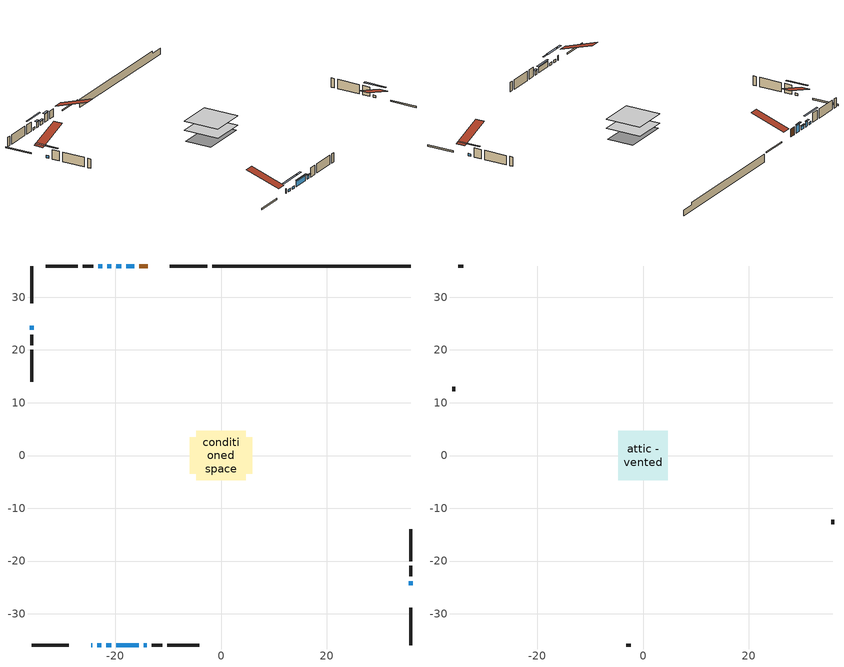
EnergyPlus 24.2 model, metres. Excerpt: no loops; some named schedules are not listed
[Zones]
conditioned space
 floor adiabatic (AdiabaticFloorConstruction): -4.67,-4.67 -4.67,4.67 4.67,4.67 4.67,-4.67 z0.82
 floor foundation (Slab1 construction): -5.93,-3.46 -5.93,3.46 5.93,3.46 5.93,-3.46 z-1.31
 wall outside (RimJoist1 construction): -2.62,35.9 -9.67,35.9 / -35.9,-35.9 -28.85,-35.9 / -35.9,35.9 -35.9,28.85 / 35.9,-35.9 35.9,-28.85 z0.82:1.12
 wall outside (AdiabaticWallConstruction 1): -13.92,35.9 -15.48,35.9 z0.82:2.85
 wall outside (AdiabaticWallConstruction): -24.6,-35.9 -24.39,-35.9 z0.82:2.04; -23.47,-35.9 -22.7,-35.9 / -21.77,-35.9 -20.76,-35.9 / -35.9,24.6 -35.9,23.83 / 35.9,-24.6 35.9,-23.83 / -22.5,35.9 -23.26,35.9 z0.82:1.43; -16.41,35.9 -17.93,35.9 z0.82:2.95; -18.86,35.9 -19.88,35.9 z0.82:1.74; -20.81,35.9 -21.57,35.9 z0.82:2.24; -19.83,-35.9 -15.56,-35.9 z0.82:2.34; -14.63,-35.9 -14.02,-35.9 z0.82:1.84
 wall outside (Wall1 construction): -24.19,35.9 -26.17,35.9 / -13.09,-35.9 -11.11,-35.9 / -35.9,22.91 -35.9,20.93 / 35.9,-22.91 35.9,-20.93 z0.82:3.26
 wall outside (Wall2 construction): -27.1,35.9 -33.16,35.9 / -10.18,-35.9 -4.12,-35.9 / -35.9,20 -35.9,13.94 / 35.9,-20 35.9,-13.94 z0.82:3.26
 wall foundation (FoundationWall1 construction): -1.69,35.9,-1.31 -1.69,35.9,0.82 32.14,35.9,0.82 32.14,35.9,0.16 35.9,35.9,0.16 35.9,35.9,-1.31
 window (WindowConstruction 5): -24.6,-35.9 -24.39,-35.9 z0.82:2.04
 window (WindowConstruction 8): -23.46,-35.9 -22.7,-35.9 z0.82:1.43
 window (WindowConstruction 9): -21.77,-35.9 -20.76,-35.9 z0.82:1.43
 window (WindowConstruction 10): -35.9,24.6 -35.9,23.84 z0.82:1.43
 window (WindowConstruction): -16.41,35.9 -17.93,35.9 z0.82:2.95
 window (WindowConstruction 1): -18.86,35.9 -19.88,35.9 z0.82:1.73
 window (WindowConstruction 2): -20.81,35.9 -21.57,35.9 z0.82:2.24
 window (WindowConstruction 3): -19.83,-35.9 -15.56,-35.9 z0.82:2.34
 window (WindowConstruction 4): -14.63,-35.9 -14.02,-35.9 z0.82:1.83
 window (WindowConstruction 6): 35.9,-24.6 35.9,-23.84 z0.82:1.43
 window (WindowConstruction 7): -22.5,35.9 -23.26,35.9 z0.82:1.43
 door (Door): -13.92,35.9 -15.48,35.9 z0.82:2.85
 ceiling adiabatic (AdiabaticFloorConstruction): 4.67,-4.67 4.67,4.67 -4.67,4.67 -4.67,-4.67 z0.82
attic - vented
 floor to conditioned space (Floor1 construction Reversed): -4.67,-4.67 -4.67,4.67 4.67,4.67 4.67,-4.67 z3.26
 wall outside (Wall3 construction): -34.09,35.9 -34.97,35.9 / -3.19,-35.9 -2.31,-35.9 / -35.9,13.01 -35.9,12.13 / 35.9,-13.01 35.9,-12.13 z0.82:3.26
 roof outside (Roof1 construction): -12.99,35.9,3.26 -12.99,26.81,6.29 -10.6,26.81,6.29 -10.6,35.9,3.26; -25.53,-35.9,3.26 -25.53,-26.81,6.29 -27.92,-26.81,6.29 -27.92,-35.9,3.26; -35.9,25.53,3.26 -26.81,25.53,6.29 -26.81,27.92,6.29 -35.9,27.92,3.26; 35.9,-25.53,3.26 26.81,-25.53,6.29 26.81,-27.92,6.29 35.9,-27.92,3.26
shading: -20.06,-35.9 -26.1,-35.9 -26.1,-36.31 -20.06,-36.31 z4.07; -18.12,-35.9 -24.41,-35.9 -24.41,-36.31 -18.12,-36.31 z4.07; -35.9,21.2 -35.9,27.24 -36.31,27.24 -36.31,21.2 z4.07; -18.13,35.9 -16.21,35.9 -16.21,36.31 -18.13,36.31 z3.15; -20.08,35.9 -18.66,35.9 -18.66,36.31 -20.08,36.31 z1.94; -21.77,35.9 -20.61,35.9 -20.61,36.31 -21.77,36.31 z2.44; -15.36,-35.9 -20.03,-35.9 -20.03,-36.31 -15.36,-36.31 z2.55; -13.82,-35.9 -14.83,-35.9 -14.83,-36.31 -13.82,-36.31 z2.04; 35.9,-21.2 35.9,-27.24 36.31,-27.24 36.31,-21.2 z4.07; -25.9,35.9 -19.86,35.9 -19.86,36.31 -25.9,36.31 z4.07
[Building]
Building 1: Terrain=Suburbs
[Site:Location]
Toronto City Centre_ON: Latitude {deg}=43.63; Longitude {deg}=-79.39; Time Zone {hr}=-5; Elevation {m}=77; Keep Site Location Information=Yes
[Site:GroundTemperature:Shallow]
5.01852, 3.26908, 3.12898, 3.95918, 7.29196, 10.6092, 13.4851, 15.3069, 15.4617, 13.9799, 11.1774, 7.9619
[Site:WaterMainsTemperature]
Calculation Method=Schedule; Temperature Schedule=mains temperature schedule
[Material] Roughness=Rough; Thermal Absorptance=0.9
Name | Thickness {m} | Conductivity {W/m-K} | Density {kg/m3} | Specific Heat {J/kg-K} | Solar Absorptance | Visible Absorptance
asphalt or fiberglass shingles | 0.00635 | 0.162714 | 1121.4 | 1465.45 | 0.95 | 0.95
ceiling loosefill ins | 0.0846667 | 0.0480833 | 16.02 | 1046.75 | 0.7 | 0.7
ceiling stud and cavity | 0.1397 | 0.154955 | 65.682 | 1177.47 | 0.7 | 0.7
concrete 4.0 in. | 0.1016 | 1.803125 | 2242.8 | 837.4 | 0.7 | 0.7
concrete 8.0 in. | 0.2032 | 1.803125 | 2242.8 | 837.4 | 0.7 | 0.7
door material | 0.04445 | 0.327969 | 512.64 | 1214.23 | 0.7 | 0.7
floor covering | 0.0127 | 0.0433444 | 54.468 | 1339.84 | 0.6 | 0.6
floor rigid ins; wall rigid ins | 0.512978 | 0.029427 | 32.04 | 1214.23 | 0.7 | 0.7
floor stud and cavity | 0.1397 | 1.75129 | 37.0049 | 1207.88 | 0.7 | 0.7
furniture material conditioned space 1 | 0.1524 | 0.115458 | 640.8 | 1214.23 | 0.6 | 0.6
gypsum board | 0.0127 | 0.160291 | 801 | 837.4 | 0.6 | 0.6
osb sheathing 0.5 in. | 0.0127 | 0.115458 | 512.64 | 1214.23 | 0.7 | 0.7
osb sheathing 0.75 in. | 0.01905 | 0.115458 | 512.64 | 1214.23 | 0.7 | 0.7
rim joist stud and cavity | 0.0508 | 0.648972 | 50.32683 | 1063.81 | 0.6 | 0.6
wall stud and cavity | 0.1397 | 0.135854 | 139.0536 | 1170.24 | 0.7 | 0.7
wall stud and cavity 1 | 0.1397 | 0.0992973 | 139.0536 | 1170.24 | 0.7 | 0.7
wall stud and cavity 2 | 0.0889 | 6.9971 | 50.32683 | 1063.81 | 0.6 | 0.6
wall stud and cavity 3 | 0.0889 | 0.380278 | 52.3479 | 1209.89 | 0.7 | 0.7
wall stud and cavity 4 | 0.0889 | 0.391764 | 83.0341 | 1211.67 | 0.7 | 0.7
wood siding | 0.0254 | 0.102417 | 544.68 | 1172.36 | 0.84 | 0.84
wood siding 1 | 0.00254 | 0.102417 | 544.68 | 1172.36 | 0.84 | 0.84
wood siding 2; wood siding 3; wood siding 4 | 0.0254 | 0.102417 | 544.68 | 1172.36 | 0.7 | 0.7
[WindowMaterial:SimpleGlazingSystem]
Name | U-Factor {W/m2-K} | Solar Heat Gain Coefficient
WindowMaterial | 3.40566 | 0.72
WindowMaterial 1 | 3.886591 | 0.68
WindowMaterial 2 | 3.86047 | 0.68
WindowMaterial 3 | 4.158 | 0.66
WindowMaterial 4 | 6.93965 | 0.69
WindowMaterial 5 | 4.30847 | 0.65
[Construction]
AdiabaticFloorConstruction: floor stud and cavity, floor rigid ins, osb sheathing 0.75 in., floor covering
AdiabaticWallConstruction: wood siding 3, wall rigid ins, wall stud and cavity 3, gypsum board
AdiabaticWallConstruction 1: wood siding 4, wall rigid ins, wall stud and cavity 3, gypsum board
Door: door material
Floor1 construction Reversed: gypsum board, ceiling stud and cavity, ceiling loosefill ins
FoundationWall1 construction: concrete 8.0 in.
furniture construction conditioned space 1: furniture material conditioned space 1
PartitionWallConstruction: gypsum board, wall stud and cavity 4, gypsum board
RimJoist1 construction: wood siding 2, rim joist stud and cavity
Roof1 construction: asphalt or fiberglass shingles
Slab1 construction: concrete 4.0 in.
Wall1 construction: wood siding, osb sheathing 0.5 in., wall stud and cavity, gypsum board
Wall2 construction: wood siding, osb sheathing 0.5 in., wall stud and cavity 1, gypsum board
Wall3 construction: wood siding 1, wall stud and cavity 2
WindowConstruction; WindowConstruction 3: WindowMaterial
WindowConstruction 1: WindowMaterial 1
WindowConstruction 10; WindowConstruction 6; WindowConstruction 7; WindowConstruction 8: WindowMaterial 5
WindowConstruction 2: WindowMaterial 2
WindowConstruction 4; WindowConstruction 9: WindowMaterial 3
WindowConstruction 5: WindowMaterial 4
[Zone] Multiplier=1; Part of Total Floor Area=Yes
Name | Volume {m3}
attic - vented | 42.8205
conditioned space | 406.7
[Space]
Name | Zone | Volume {m3}
attic - vented 1 | attic - vented | 42.8205
conditioned space 1 | conditioned space | 406.7
[ZoneInfiltration:EffectiveLeakageArea]
infil attic - vented 1: Zone or Space=attic - vented 1; Schedule=Always On Discrete; Effective Air Leakage Area {cm2}=3666.11; Stack Coefficient=0.000380229; Wind Coefficient=1.31748e-05
[ZoneMixing]
whole house fan mix: Zone or Space=attic - vented; Schedule=Always On Continuous; Design Flow Rate Calculation Method=Flow/Zone; Design Flow Rate {m3/s}=0; Source Zone or Space=conditioned space
[SurfaceProperty:ExposedFoundationPerimeter]
Slab1: Exposed Perimeter Calculation Method=TotalExposedPerimeter; Total Exposed Perimeter {m}=37.593
[InternalMass] Zone or ZoneList=conditioned space; Space or SpaceList=conditioned space 1
Name | Construction | Surface Area {m2}
furniture mass conditioned space 1 | furniture construction conditioned space 1 | 67.7321
partition wall mass | PartitionWallConstruction | 169.33
[Lights]
interior lighting: Zone or ZoneList or Space or SpaceList=conditioned space 1; Schedule=interior lighting schedule; Design Level Calculation Method=LightingLevel; Lighting Level {W}=343.2; Return Air Fraction=0; Fraction Radiant=0.6; Fraction Visible=0.2; Fraction Replaceable=1
[People]
occupants: Zone or ZoneList or Space or SpaceList=conditioned space 1; Number of People Schedule=occupants schedule; Number of People Calculation Method=People; Number of People=3; Fraction Radiant=0.314171; Sensible Heat Fraction=0.56303; Activity Level Schedule=occupants activity schedule; Carbon Dioxide Generation Rate {m3/s-W}=0; Enable ASHRAE 55 Comfort Warnings=No; Mean Radiant Temperature Calculation Type=EnclosureAveraged
[ElectricEquipment] Zone or ZoneList or Space or SpaceList=conditioned space 1; Design Level Calculation Method=EquipmentLevel
Name | Schedule | Design Level {W} | Fraction Latent | Fraction Radiant | Fraction Lost
clothes dryer | clothes dryer schedule | 140.772 | 0.015 | 0.081 | 0.85
clothes washer | clothes washer schedule | 32.1985 | 0.03 | 0.162 | 0.7
cooking range | cooking range schedule | 215.147 | 0.08 | 0.432 | 0.2
dishwasher | dishwasher schedule | 66.8632 | 0.3 | 0.18 | 0.4
fridge | fridge schedule | 72.9452 | 0 | 0.6 | 0
mech vent house fan | mech vent house fan schedule | 0 | 0 | 0 | 1
mech vent house fan cfis | mech vent house fan cfis schedule | 0 | 0 | 0 | 0
misc plug loads | misc plug loads schedule | 494.7 | 0.045 | 0.513 | 0.1
whole house fan | Always On Discrete | 0 | 0 | 0 | 1
[OtherEquipment] Zone or ZoneList or Space or SpaceList=conditioned space 1; Design Level Calculation Method=EquipmentLevel
Name | Fuel Type | Schedule | Design Level {W} | Fraction Latent | Fraction Radiant | Fraction Lost
clothes dryer 1 | Electricity | clothes dryer schedule | 0 | 0.015 | 0.081 | 0.85
cooking range 1 | Electricity | cooking range schedule | 0 | 0.08 | 0.432 | 0.2
general water use latent | None | general water use schedule | 62.594 | 1 | 0 | 0
general water use sensible | None | general water use schedule | -61.6891 | 0 | 0.6 | 0
mech vent house fan latent load | None | Always On Discrete | 0 | 1 | 0 | 0
mech vent house fan sensible load | None | Always On Discrete | 0 | 0 | 0 | 0
water heater energy adjustment1 | NaturalGas | Always On Discrete | 0.01 | 0 | 0 | 1
[ZoneInfiltration:DesignFlowRate] Zone or ZoneList or Space or SpaceList=conditioned space 1; Schedule=Always On Discrete; Design Flow Rate Calculation Method=Flow/Zone; Design Flow Rate {m3/s}=0
infil flow; natural vent flow; whole house fan flow
[AvailabilityManager:Scheduled]
central ac and furnace airloop Availability Manager: Schedule=Always On Discrete
[Foundation:Kiva]
Foundation Kiva 1: Initial Indoor Air Temperature {C}=18; Wall Height Above Grade {m}=0.820003; Wall Depth Below Slab {m}=0.2032
[Foundation:Kiva:Settings]
Soil Conductivity {W/m-K}=0.849921; Soil Density {kg/m3}=1842.3; Soil Specific Heat {J/kg-K}=418.7; Ground Solar Absorptivity=0.9; Ground Thermal Absorptivity=0.9; Ground Surface Roughness {m}=0.03; Far-Field Width {m}=40; Deep-Ground Boundary Condition=ZeroFlux; Deep-Ground Depth {m}=40; Minimum Cell Dimension {m}=0.2; Maximum Cell Growth Coefficient=3; Simulation Timestep=Timestep
[Exterior:Lights]
exterior lighting: Schedule=exterior lighting schedule; Design Level {W}=75.6
[EnergyManagementSystem:GlobalVariable]
central_ac_and_furnace_airloop_Fan_RTF
infil_program_Qfan
infil_program_Qinf
natural_vent_program_Qnv
natural_vent_program_Qwhf
[EnergyManagementSystem:Sensor]
Name | Output:Variable or Output:Meter Index Key | Output:Variable or Output:Meter
airflow_gain | infil flow | Infiltration Sensible Heat Gain Energy
airflow_gain_1 | natural vent flow | Infiltration Sensible Heat Gain Energy
airflow_gain_2 | whole house fan flow | Infiltration Sensible Heat Gain Energy
airflow_loss | infil flow | Infiltration Sensible Heat Loss Energy
airflow_loss_1 | natural vent flow | Infiltration Sensible Heat Loss Energy
airflow_loss_2 | whole house fan flow | Infiltration Sensible Heat Loss Energy
clg_load_cond |  | Cooling:EnergyTransfer:Zone:CONDITIONED SPACE
clg_sp_s; clg_sp_s_1 | cooling setpoint | Schedule Value
clothes_dryer_exhaust_0_sch_s | clothes dryer exhaust 0 schedule | Schedule Value
cool_season | cooling season schedule | Schedule Value
htg_load_cond |  | Heating:EnergyTransfer:Zone:CONDITIONED SPACE
htg_sp_s; htg_sp_s_1 | heating setpoint | Schedule Value
ig_ee_conv | clothes dryer | Electric Equipment Convective Heating Energy
ig_ee_conv_2 | cooking range | Electric Equipment Convective Heating Energy
ig_ee_conv_4 | fridge | Electric Equipment Convective Heating Energy
ig_ee_conv_5 | misc plug loads | Electric Equipment Convective Heating Energy
ig_ee_conv_6 | whole house fan | Electric Equipment Convective Heating Energy
ig_ee_rad | clothes dryer | Electric Equipment Radiant Heating Energy
ig_ee_rad_2 | cooking range | Electric Equipment Radiant Heating Energy
ig_ee_rad_4 | fridge | Electric Equipment Radiant Heating Energy
ig_ee_rad_5 | misc plug loads | Electric Equipment Radiant Heating Energy
ig_ee_rad_6 | whole house fan | Electric Equipment Radiant Heating Energy
ig_lgt_conv | interior lighting | Lights Convective Heating Energy
ig_lgt_rad | interior lighting | Lights Radiant Heating Energy
ig_lgt_vis | interior lighting | Lights Visible Radiation Heating Energy
ig_oe_conv | clothes dryer 1 | Other Equipment Convective Heating Energy
ig_oe_conv_1 | cooking range 1 | Other Equipment Convective Heating Energy
ig_oe_conv_2 | general water use latent | Other Equipment Convective Heating Energy
ig_oe_conv_3 | general water use sensible | Other Equipment Convective Heating Energy
ig_oe_conv_4 | water heater energy adjustment1 | Other Equipment Convective Heating Energy
ig_oe_rad | clothes dryer 1 | Other Equipment Radiant Heating Energy
ig_oe_rad_1 | cooking range 1 | Other Equipment Radiant Heating Energy
ig_oe_rad_2 | general water use latent | Other Equipment Radiant Heating Energy
ig_oe_rad_3 | general water use sensible | Other Equipment Radiant Heating Energy
ig_oe_rad_4 | water heater energy adjustment1 | Other Equipment Radiant Heating Energy
ig_ppl_conv | occupants | People Convective Heating Energy
ig_ppl_rad | occupants | People Radiant Heating Energy
im_conv | furniture mass conditioned space 1 | Surface Inside Face Convection Heat Gain Energy
im_conv_1 | partition wall mass | Surface Inside Face Convection Heat Gain Energy
im_ig | furniture mass conditioned space 1 | Surface Inside Face Internal Gains Radiation Heat Gain Energy
im_ig_1 | partition wall mass | Surface Inside Face Internal Gains Radiation Heat Gain Energy
im_lgt | furniture mass conditioned space 1 | Surface Inside Face Lights Radiation Heat Gain Energy
im_lgt_1 | partition wall mass | Surface Inside Face Lights Radiation Heat Gain Energy
im_sol | furniture mass conditioned space 1 | Surface Inside Face Solar Radiation Heat Gain Energy
im_sol_1 | partition wall mass | Surface Inside Face Solar Radiation Heat Gain Energy
im_surf | furniture mass conditioned space 1 | Surface Inside Face Net Surface Thermal Radiation Heat Gain Energy
im_surf_1 | partition wall mass | Surface Inside Face Net Surface Thermal Radiation Heat Gain Energy
mv_conv | mech vent house fan | Electric Equipment Convective Heating Energy
mv_conv_1 | mech vent house fan cfis | Electric Equipment Convective Heating Energy
mv_conv_2 | mech vent house fan latent load | Other Equipment Convective Heating Energy
mv_conv_3 | mech vent house fan sensible load | Other Equipment Convective Heating Energy
mv_rad | mech vent house fan | Electric Equipment Radiant Heating Energy
mv_rad_1 | mech vent house fan cfis | Electric Equipment Radiant Heating Energy
mv_rad_2 | mech vent house fan latent load | Other Equipment Radiant Heating Energy
mv_rad_3 | mech vent house fan sensible load | Other Equipment Radiant Heating Energy
natural_vent_s | natural vent schedule | Schedule Value
out_pb_s |  | Site Outdoor Air Barometric Pressure
out_wt_s |  | Site Outdoor Air Humidity Ratio
site_vw_s |  | Site Wind Speed
ss_back_out | Window1 | Surface Window Shortwave from Zone Back Out Window Heat Transfer Rate
ss_back_out_1 | Window10 | Surface Window Shortwave from Zone Back Out Window Heat Transfer Rate
ss_back_out_10 | Window9 | Surface Window Shortwave from Zone Back Out Window Heat Transfer Rate
ss_back_out_2 | Window11 | Surface Window Shortwave from Zone Back Out Window Heat Transfer Rate
ss_back_out_3 | Window12 | Surface Window Shortwave from Zone Back Out Window Heat Transfer Rate
ss_back_out_4 | Window2 | Surface Window Shortwave from Zone Back Out Window Heat Transfer Rate
ss_back_out_5 | Window3 | Surface Window Shortwave from Zone Back Out Window Heat Transfer Rate
ss_back_out_6 | Window4 | Surface Window Shortwave from Zone Back Out Window Heat Transfer Rate
ss_back_out_7 | Window5 | Surface Window Shortwave from Zone Back Out Window Heat Transfer Rate
ss_back_out_8 | Window7 | Surface Window Shortwave from Zone Back Out Window Heat Transfer Rate
ss_back_out_9 | Window8 | Surface Window Shortwave from Zone Back Out Window Heat Transfer Rate
ss_conv | Door1 | Surface Inside Face Convection Heat Gain Energy
ss_conv_1 | Window1 | Surface Inside Face Convection Heat Gain Energy
ss_conv_10 | Window8 | Surface Inside Face Convection Heat Gain Energy
ss_conv_11 | Window9 | Surface Inside Face Convection Heat Gain Energy
ss_conv_2 | Window10 | Surface Inside Face Convection Heat Gain Energy
ss_conv_3 | Window11 | Surface Inside Face Convection Heat Gain Energy
ss_conv_4 | Window12 | Surface Inside Face Convection Heat Gain Energy
ss_conv_5 | Window2 | Surface Inside Face Convection Heat Gain Energy
ss_conv_6 | Window3 | Surface Inside Face Convection Heat Gain Energy
ss_conv_7 | Window4 | Surface Inside Face Convection Heat Gain Energy
ss_conv_8 | Window5 | Surface Inside Face Convection Heat Gain Energy
ss_conv_9 | Window7 | Surface Inside Face Convection Heat Gain Energy
ss_ig | Door1 | Surface Inside Face Internal Gains Radiation Heat Gain Energy
ss_ig_1 | Window1 | Surface Inside Face Internal Gains Radiation Heat Gain Energy
ss_ig_10 | Window8 | Surface Inside Face Internal Gains Radiation Heat Gain Energy
ss_ig_11 | Window9 | Surface Inside Face Internal Gains Radiation Heat Gain Energy
ss_ig_2 | Window10 | Surface Inside Face Internal Gains Radiation Heat Gain Energy
ss_ig_3 | Window11 | Surface Inside Face Internal Gains Radiation Heat Gain Energy
ss_ig_4 | Window12 | Surface Inside Face Internal Gains Radiation Heat Gain Energy
ss_ig_5 | Window2 | Surface Inside Face Internal Gains Radiation Heat Gain Energy
ss_ig_6 | Window3 | Surface Inside Face Internal Gains Radiation Heat Gain Energy
ss_ig_7 | Window4 | Surface Inside Face Internal Gains Radiation Heat Gain Energy
ss_ig_8 | Window5 | Surface Inside Face Internal Gains Radiation Heat Gain Energy
ss_ig_9 | Window7 | Surface Inside Face Internal Gains Radiation Heat Gain Energy
ss_lgt | Door1 | Surface Inside Face Lights Radiation Heat Gain Energy
ss_sol | Door1 | Surface Inside Face Solar Radiation Heat Gain Energy
ss_surf | Door1 | Surface Inside Face Net Surface Thermal Radiation Heat Gain Energy
ss_surf_1 | Window1 | Surface Inside Face Net Surface Thermal Radiation Heat Gain Energy
ss_surf_10 | Window8 | Surface Inside Face Net Surface Thermal Radiation Heat Gain Energy
ss_surf_11 | Window9 | Surface Inside Face Net Surface Thermal Radiation Heat Gain Energy
ss_surf_2 | Window10 | Surface Inside Face Net Surface Thermal Radiation Heat Gain Energy
ss_surf_3 | Window11 | Surface Inside Face Net Surface Thermal Radiation Heat Gain Energy
ss_surf_4 | Window12 | Surface Inside Face Net Surface Thermal Radiation Heat Gain Energy
ss_surf_5 | Window2 | Surface Inside Face Net Surface Thermal Radiation Heat Gain Energy
ss_surf_6 | Window3 | Surface Inside Face Net Surface Thermal Radiation Heat Gain Energy
ss_surf_7 | Window4 | Surface Inside Face Net Surface Thermal Radiation Heat Gain Energy
ss_surf_8 | Window5 | Surface Inside Face Net Surface Thermal Radiation Heat Gain Energy
ss_surf_9 | Window7 | Surface Inside Face Net Surface Thermal Radiation Heat Gain Energy
ss_trans_in | Window1 | Surface Window Transmitted Solar Radiation Rate
ss_trans_in_1 | Window10 | Surface Window Transmitted Solar Radiation Rate
ss_trans_in_10 | Window9 | Surface Window Transmitted Solar Radiation Rate
ss_trans_in_2 | Window11 | Surface Window Transmitted Solar Radiation Rate
ss_trans_in_3 | Window12 | Surface Window Transmitted Solar Radiation Rate
ss_trans_in_4 | Window2 | Surface Window Transmitted Solar Radiation Rate
ss_trans_in_5 | Window3 | Surface Window Transmitted Solar Radiation Rate
ss_trans_in_6 | Window4 | Surface Window Transmitted Solar Radiation Rate
ss_trans_in_7 | Window5 | Surface Window Transmitted Solar Radiation Rate
ss_trans_in_8 | Window7 | Surface Window Transmitted Solar Radiation Rate
ss_trans_in_9 | Window8 | Surface Window Transmitted Solar Radiation Rate
ss_trans_out | Window1 | Surface Inside Face Initial Transmitted Diffuse Transmitted Out Window Solar Radiation Rate
ss_trans_out_1 | Window10 | Surface Inside Face Initial Transmitted Diffuse Transmitted Out Window Solar Radiation Rate
ss_trans_out_10 | Window9 | Surface Inside Face Initial Transmitted Diffuse Transmitted Out Window Solar Radiation Rate
ss_trans_out_2 | Window11 | Surface Inside Face Initial Transmitted Diffuse Transmitted Out Window Solar Radiation Rate
ss_trans_out_3 | Window12 | Surface Inside Face Initial Transmitted Diffuse Transmitted Out Window Solar Radiation Rate
ss_trans_out_4 | Window2 | Surface Inside Face Initial Transmitted Diffuse Transmitted Out Window Solar Radiation Rate
ss_trans_out_5 | Window3 | Surface Inside Face Initial Transmitted Diffuse Transmitted Out Window Solar Radiation Rate
ss_trans_out_6 | Window4 | Surface Inside Face Initial Transmitted Diffuse Transmitted Out Window Solar Radiation Rate
ss_trans_out_7 | Window5 | Surface Inside Face Initial Transmitted Diffuse Transmitted Out Window Solar Radiation Rate
ss_trans_out_8 | Window7 | Surface Inside Face Initial Transmitted Diffuse Transmitted Out Window Solar Radiation Rate
ss_trans_out_9 | Window8 | Surface Inside Face Initial Transmitted Diffuse Transmitted Out Window Solar Radiation Rate
s_conv | Floor1 | Surface Inside Face Convection Heat Gain Energy
s_conv_1 | FoundationWall1 | Surface Inside Face Convection Heat Gain Energy
s_conv_10 | Wall1:180 | Surface Inside Face Convection Heat Gain Energy
s_conv_11 | Wall1:270 | Surface Inside Face Convection Heat Gain Energy
s_conv_12 | Wall1:90 | Surface Inside Face Convection Heat Gain Energy
s_conv_13 | Wall2:0 | Surface Inside Face Convection Heat Gain Energy
s_conv_14 | Wall2:180 | Surface Inside Face Convection Heat Gain Energy
s_conv_15 | Wall2:270 | Surface Inside Face Convection Heat Gain Energy
s_conv_16 | Wall2:90 | Surface Inside Face Convection Heat Gain Energy
s_conv_2 | inferred conditioned ceiling | Surface Inside Face Convection Heat Gain Energy
s_conv_3 | inferred conditioned floor | Surface Inside Face Convection Heat Gain Energy
s_conv_4 | RimJoist1:0 | Surface Inside Face Convection Heat Gain Energy
s_conv_5 | RimJoist1:180 | Surface Inside Face Convection Heat Gain Energy
s_conv_6 | RimJoist1:270 | Surface Inside Face Convection Heat Gain Energy
s_conv_7 | RimJoist1:90 | Surface Inside Face Convection Heat Gain Energy
s_conv_8 | Slab1 | Surface Inside Face Convection Heat Gain Energy
s_conv_9 | Wall1:0 | Surface Inside Face Convection Heat Gain Energy
s_ig | Floor1 | Surface Inside Face Internal Gains Radiation Heat Gain Energy
s_ig_1 | FoundationWall1 | Surface Inside Face Internal Gains Radiation Heat Gain Energy
s_ig_10 | Wall1:180 | Surface Inside Face Internal Gains Radiation Heat Gain Energy
s_ig_11 | Wall1:270 | Surface Inside Face Internal Gains Radiation Heat Gain Energy
s_ig_12 | Wall1:90 | Surface Inside Face Internal Gains Radiation Heat Gain Energy
s_ig_13 | Wall2:0 | Surface Inside Face Internal Gains Radiation Heat Gain Energy
s_ig_14 | Wall2:180 | Surface Inside Face Internal Gains Radiation Heat Gain Energy
s_ig_15 | Wall2:270 | Surface Inside Face Internal Gains Radiation Heat Gain Energy
s_ig_16 | Wall2:90 | Surface Inside Face Internal Gains Radiation Heat Gain Energy
s_ig_2 | inferred conditioned ceiling | Surface Inside Face Internal Gains Radiation Heat Gain Energy
s_ig_3 | inferred conditioned floor | Surface Inside Face Internal Gains Radiation Heat Gain Energy
s_ig_4 | RimJoist1:0 | Surface Inside Face Internal Gains Radiation Heat Gain Energy
s_ig_5 | RimJoist1:180 | Surface Inside Face Internal Gains Radiation Heat Gain Energy
s_ig_6 | RimJoist1:270 | Surface Inside Face Internal Gains Radiation Heat Gain Energy
s_ig_7 | RimJoist1:90 | Surface Inside Face Internal Gains Radiation Heat Gain Energy
s_ig_8 | Slab1 | Surface Inside Face Internal Gains Radiation Heat Gain Energy
